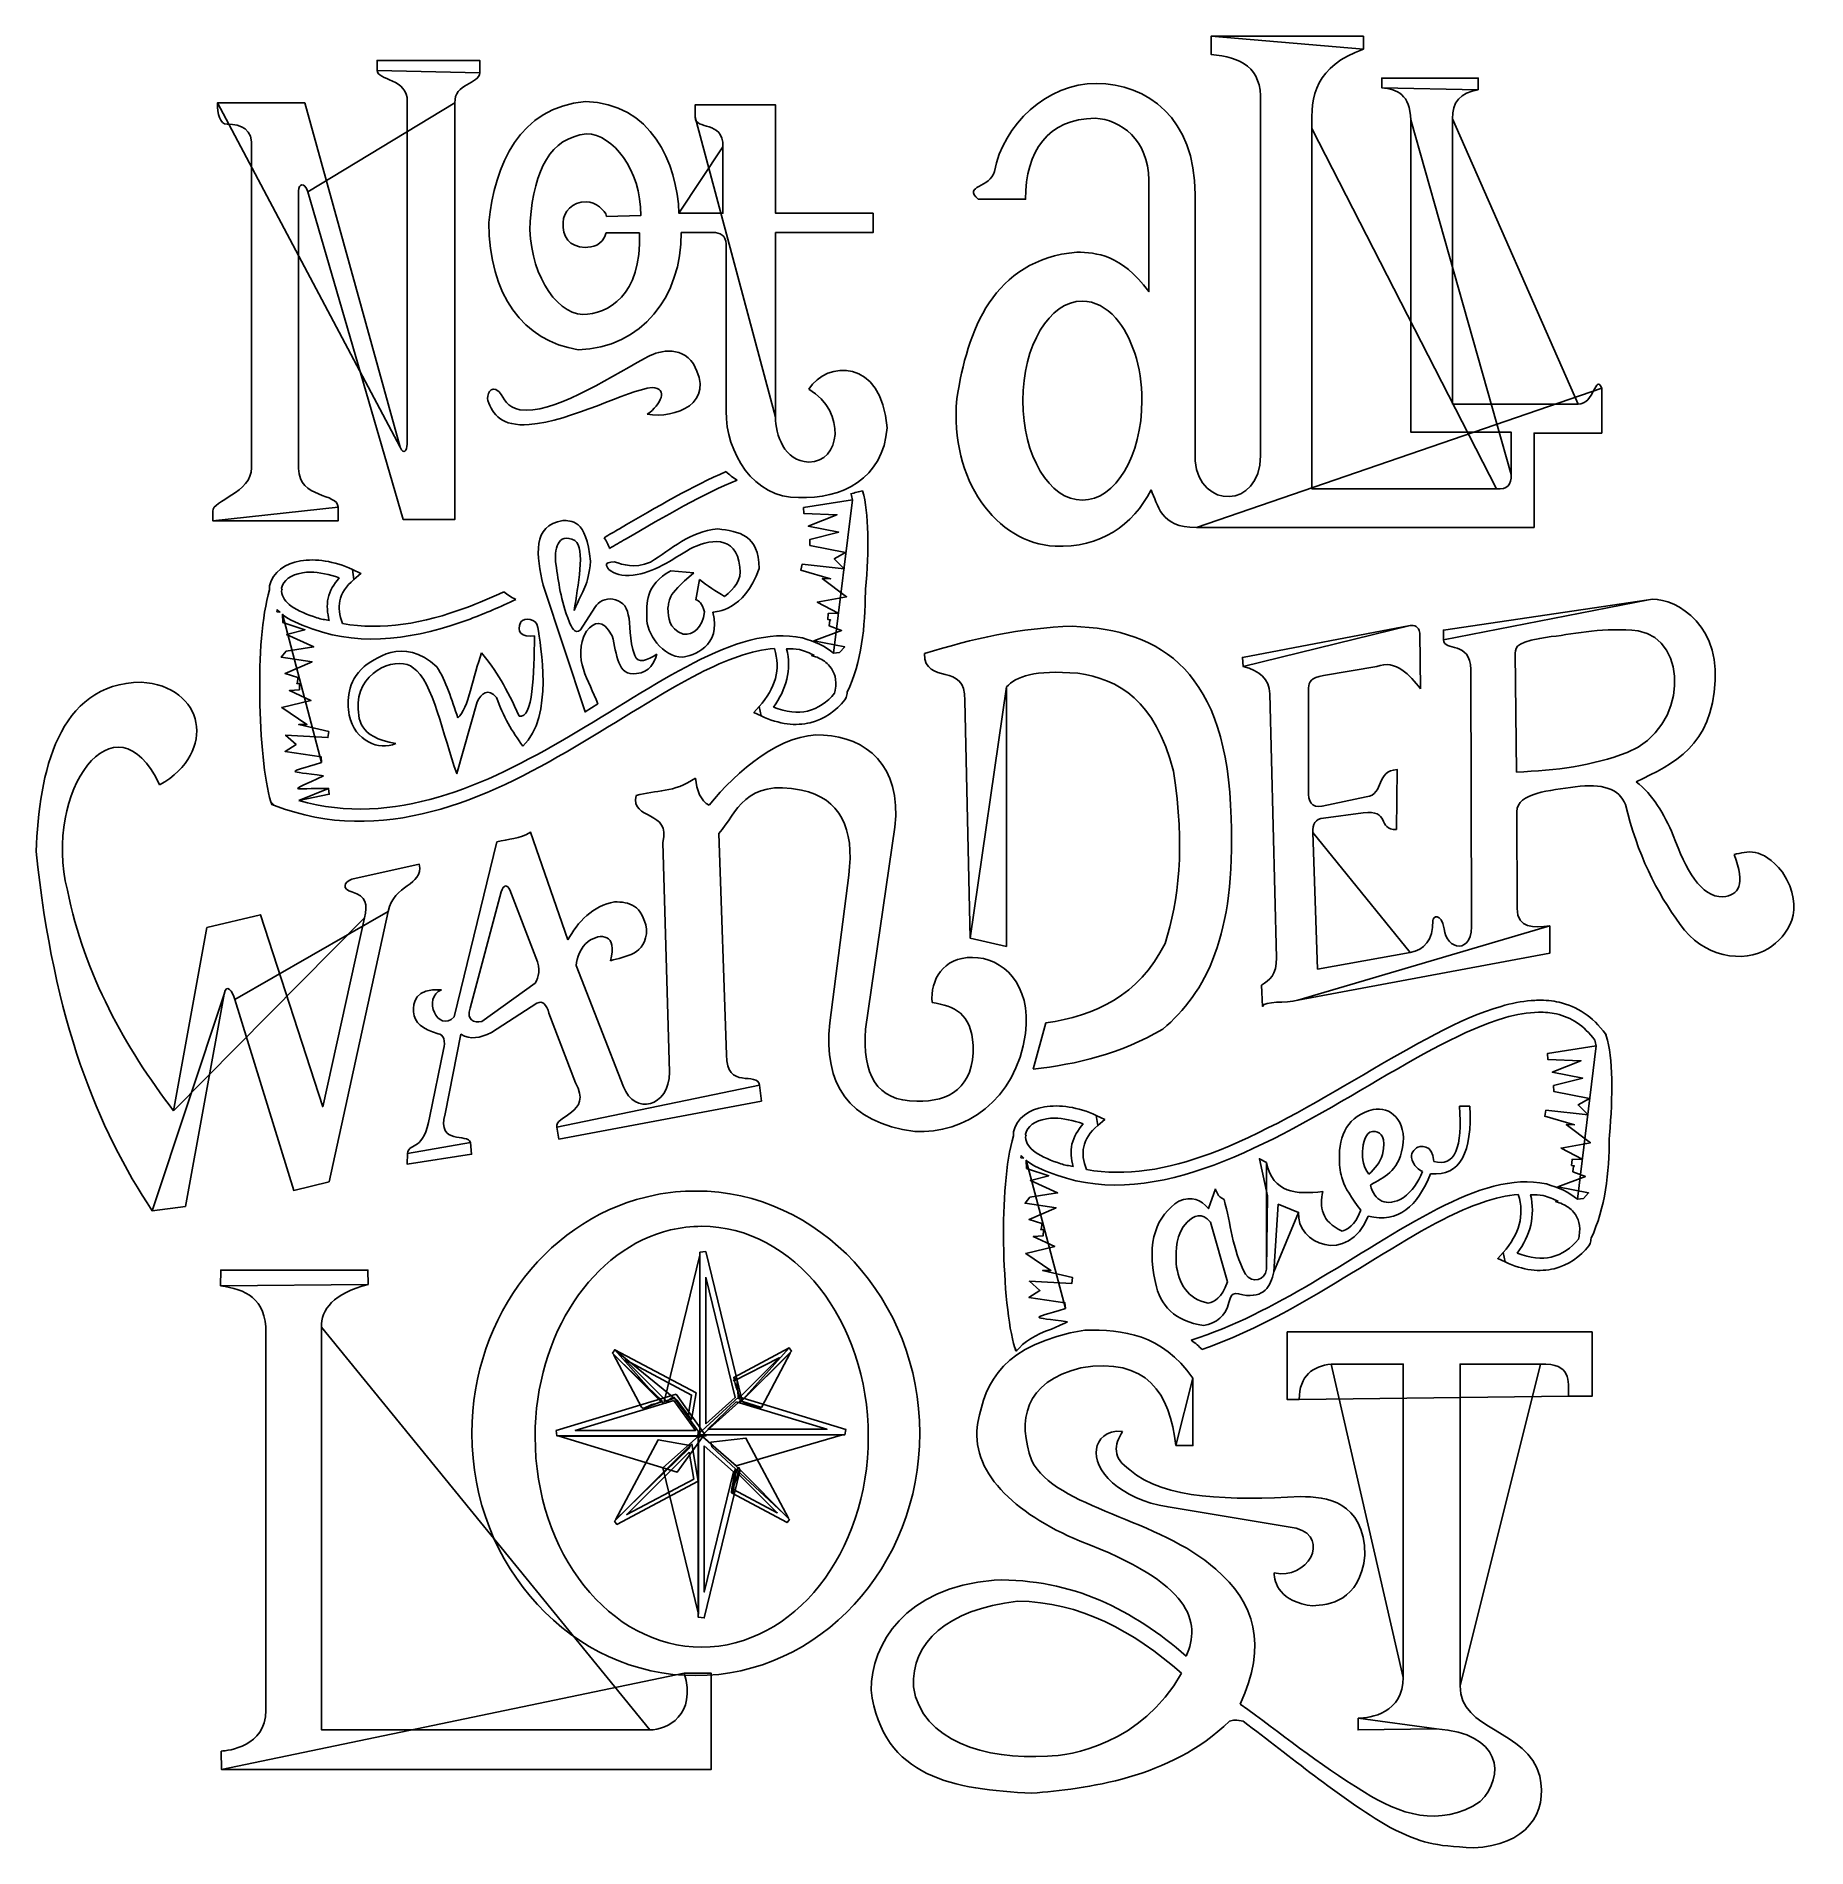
# Model space of a CAD drawing. Extents: x 0.35 to 3.63, y 0.33 to 3.68.
import ezdxf

# ---------------------------------------------------------------- set-up
doc = ezdxf.new("R2010")
doc.units = 0
doc.layers.add('Layer_1', color=7, linetype='CONTINUOUS')

msp = doc.modelspace()

# ---------------------------------------------------------------- linework, layer by layer
at = {"layer": 'Layer_1', "color": 7}
for points in [[(2.527493, 3.677111), (2.527493, 3.643387)], [(2.80922, 3.653305), (2.80922, 3.677111), (2.527493, 3.677111), (2.527493, 3.677111)], [(1.175109, 3.60943), (1.175054, 3.632218), (0.985281, 3.632218), (0.985536, 3.613583)], [(3.021525, 3.577893), (3.021525, 3.599724), (2.842966, 3.599724), (2.842966, 3.581864)], [(1.028051, 2.916694), (0.851275, 3.553651), (0.689931, 3.553651)], [(0.856886, 3.389501), (1.033663, 2.78341), (1.129066, 2.78341), (1.129066, 3.553651)], [(1.040678, 3.556457), (1.040678, 2.922306)], [(2.618747, 3.556083), (2.618747, 2.901308)], [(1.721928, 2.972743), (1.721928, 3.314013), (1.902483, 3.314013), (1.902483, 3.349727), (1.721928, 3.349727), (1.721928, 3.550124), (1.573118, 3.550124), (1.573118, 3.527306)], [(2.896525, 3.522337), (2.896525, 2.944972), (3.08205, 2.944972), (3.08205, 2.866586)], [(3.206052, 2.996556), (2.973912, 2.996556), (2.973912, 3.524334)], [(3.05527, 2.839807), (2.713994, 2.839807), (2.713994, 3.506473)], [(0.753065, 3.469472), (0.753065, 2.878813)], [(1.624705, 3.472743), (1.624705, 3.349727), (1.543356, 3.349727)], [(0.84005, 2.87741), (0.84005, 3.390904)], [(2.41241, 3.411226), (2.41241, 3.204889)], [(2.096937, 3.375527), (2.18422, 3.375527)], [(2.497718, 2.891391), (2.497718, 3.384446)], [(1.409664, 3.343904), (1.472799, 3.345307)], [(1.470694, 3.31374), (1.408963, 3.31374)], [(1.547324, 3.314013), (1.610817, 3.314013)], [(1.630658, 3.286235), (1.630658, 2.9833)], [(2.289385, 3.187094), (2.289385, 3.187094)], [(1.783436, 3.02433), (1.783436, 3.02433)], [(2.500192, 2.768387), (3.124715, 2.768387), (3.124715, 2.942975), (3.249715, 2.942975), (3.249715, 3.026308)], [(1.189891, 3.003356), (1.189891, 3.003356)], [(1.630531, 2.871686), (1.630531, 2.871686)], [(1.864016, 2.819342), (1.77389, 2.80528), (1.774541, 2.794234), (1.835609, 2.791847), (1.782549, 2.770731), (1.838929, 2.75975), (1.785283, 2.745948), (1.785565, 2.735119), (1.851429, 2.722055), (1.830509, 2.710315), (1.849042, 2.692172), (1.771004, 2.700245), (1.768899, 2.689373), (1.823695, 2.673683), (1.808439, 2.674095), (1.85336, 2.640371), (1.798977, 2.630453), (1.837866, 2.609837), (1.819333, 2.609381), (1.818529, 2.598357), (1.823738, 2.597446), (1.822088, 2.597229), (1.820895, 2.586531), (1.844029, 2.577915), (1.793095, 2.558775), (1.849844, 2.547533), (1.840209, 2.536856), (1.829272, 2.535728)], [(1.883092, 2.836424), (1.883091, 2.836421)], [(0.681512, 2.780604), (0.913006, 2.780604), (0.913006, 2.805857)], [(0.681598, 2.798842), (0.681512, 2.780604)], [(0.862276, 2.685771), (0.86228, 2.68577)], [(0.942078, 2.672167), (0.955164, 2.683386), (0.939539, 2.690678)], [(1.571008, 2.684499), (1.528217, 2.688006)], [(1.571008, 2.684499), (1.571008, 2.684499)], [(0.786501, 2.660557), (0.786328, 2.659819), (0.786283, 2.659059)], [(0.809889, 2.654977), (0.808587, 2.655411)], [(1.292364, 2.661731), (1.369745, 2.427108)], [(1.58153, 2.671872), (1.574515, 2.634692)], [(0.800626, 2.61689), (0.800626, 2.61689)], [(1.388098, 2.62056), (1.361338, 2.579305)], [(3.335969, 2.634693), (2.957162, 2.578573), (2.957162, 2.560334)], [(0.805661, 2.611617), (0.799975, 2.612614)], [(0.88231, 2.333518), (0.881464, 2.344326), (0.815014, 2.354048), (0.835326, 2.36683), (0.815904, 2.384017), (0.894246, 2.379894), (0.895808, 2.390853), (0.840318, 2.403744), (0.855552, 2.404113), (0.809003, 2.435515), (0.8628, 2.448188), (0.822892, 2.466808), (0.841381, 2.468197), (0.841641, 2.479265), (0.83652, 2.479894), (0.838039, 2.480176), (0.83869, 2.49094), (0.815144, 2.498383), (0.865057, 2.520063), (0.807809, 2.528418), (0.81688, 2.539572), (0.868074, 2.54745), (0.817835, 2.570475), (0.851646, 2.579221), (0.81063, 2.592893), (0.809957, 2.607845)], [(0.874042, 2.601287), (0.873953, 2.601309), (0.873886, 2.601331)], [(2.895431, 2.586991), (2.58537, 2.528065), (2.586773, 2.51123)], [(1.771893, 2.564005), (1.771546, 2.564116), (1.771178, 2.564182)], [(2.914371, 2.470192), (2.913669, 2.572961)], [(1.742534, 2.544167), (1.742532, 2.544169)], [(1.793443, 2.532038), (1.78869, 2.53156)], [(3.091967, 2.315997), (3.089487, 2.535739)], [(2.735489, 2.494394), (2.833699, 2.51123)], [(3.007669, 2.505618), (3.009072, 2.041228)], [(1.832049, 2.466716), (1.83216, 2.466672)], [(1.850367, 2.449467), (1.851908, 2.451333), (1.852537, 2.453677)], [(2.081696, 2.008959), (2.071875, 2.448095)], [(2.14904, 2.473349), (2.14904, 1.993526), (2.081696, 2.008959)], [(2.635877, 2.460722), (2.648504, 1.972482)], [(2.70743, 2.281139), (2.70743, 2.471946)], [(1.17034, 2.445957), (1.132642, 2.313021)], [(1.369745, 2.427108), (1.393059, 2.442485)], [(1.691751, 2.437205), (1.681921, 2.426073), (1.695376, 2.419801)], [(2.870176, 2.209587), (2.871579, 2.320423)], [(0.583038, 2.292187), (0.583039, 2.292187)], [(0.84021, 2.263097), (0.896677, 2.274859), (0.895483, 2.28584)], [(0.788735, 2.261099), (0.790297, 2.255869), (0.795397, 2.253916)], [(2.814057, 2.269915), (2.732683, 2.253079)], [(1.888084, 1.840601), (1.9428, 2.213796)], [(2.735489, 2.230632), (2.808445, 2.240453)], [(3.093252, 2.063676), (3.092841, 2.242493)], [(1.206812, 2.186713), (1.127663, 1.863048)], [(1.337941, 2.005387), (1.269117, 2.204782)], [(1.513485, 2.185736), (1.526112, 1.76063)], [(1.631337, 1.792899), (1.617307, 2.202572)], [(2.89543, 1.982302), (2.724265, 1.951437), (2.715847, 2.203975)], [(0.938197, 2.117584), (1.063197, 2.145362)], [(3.494507, 2.163288), (3.494507, 2.163288)], [(1.857218, 2.125407), (1.822143, 1.851824)], [(1.157444, 1.879489), (1.214778, 2.094221)], [(1.230651, 2.098189), (1.278971, 1.973239)], [(0.608832, 1.689013), (0.67034, 2.028298), (0.769547, 2.052108), (0.884626, 1.696949), (0.962007, 2.046156)], [(1.005657, 2.05806), (0.89653, 1.55806), (0.831054, 1.542187), (0.721927, 1.895362)], [(2.687788, 1.893914), (3.153581, 1.980899), (3.153581, 2.031407)], [(1.44053, 1.733973), (1.353544, 1.958452)], [(1.277483, 1.92562), (1.178964, 1.854312)], [(2.620445, 1.921974), (2.622198, 1.88234)], [(0.702086, 1.905282), (0.630657, 1.512425), (0.569149, 1.504489)], [(1.196495, 1.834422), (1.280589, 1.888302)], [(2.011547, 1.889705), (2.011547, 1.889705)], [(3.132616, 1.893932), (3.132614, 1.89393)], [(1.303037, 1.870063), (1.352142, 1.740988)], [(2.198144, 1.766242), (2.221995, 1.851824)], [(1.110828, 1.683466), (1.140205, 1.831064)], [(3.258289, 1.828177), (3.257746, 1.829957), (3.25664, 1.831476)], [(1.108021, 1.80272), (1.082767, 1.679257)], [(3.239626, 1.809357), (3.1495, 1.795295), (3.150151, 1.784249), (3.211219, 1.781862), (3.158159, 1.760746), (3.214539, 1.749765), (3.160893, 1.735963), (3.161175, 1.725134), (3.227039, 1.71207), (3.206119, 1.70033), (3.224652, 1.682187), (3.146614, 1.69026), (3.144509, 1.679388), (3.199305, 1.663698), (3.184048, 1.66411), (3.22897, 1.630386), (3.174587, 1.620468), (3.213476, 1.599852), (3.194943, 1.599396), (3.194139, 1.588372), (3.199348, 1.587461), (3.197698, 1.587244), (3.196505, 1.576546), (3.219638, 1.56793), (3.168705, 1.548789), (3.225454, 1.537548), (3.215819, 1.526871), (3.204881, 1.525743)], [(1.317648, 1.659104), (1.321276, 1.637167), (1.695874, 1.707317), (1.692247, 1.737005)], [(2.237884, 1.675789), (2.237887, 1.675788)], [(2.317683, 1.662181), (2.330769, 1.6734), (2.315144, 1.680692)], [(3.005658, 1.697941), (2.986809, 1.697941)], [(2.162106, 1.650571), (2.161933, 1.649833), (2.161888, 1.649073)], [(2.185497, 1.644994), (2.184195, 1.645429)], [(1.041174, 1.610566), (1.040678, 1.590868), (1.159932, 1.609107), (1.157708, 1.630619)], [(2.181269, 1.601634), (2.175583, 1.602632)], [(2.176234, 1.606907), (2.176234, 1.606907)], [(2.257917, 1.32353), (2.25707, 1.334337), (2.19062, 1.344059), (2.210933, 1.356841), (2.19151, 1.374029), (2.269852, 1.369906), (2.271414, 1.380865), (2.215924, 1.393755), (2.231158, 1.394124), (2.184609, 1.425526), (2.238407, 1.4382), (2.198498, 1.45682), (2.216987, 1.458209), (2.217247, 1.469276), (2.212126, 1.469905), (2.213645, 1.470187), (2.214296, 1.480951), (2.19075, 1.488395), (2.240663, 1.510074), (2.183415, 1.51843), (2.192486, 1.529584), (2.24368, 1.537462), (2.193441, 1.560487), (2.227252, 1.569232), (2.186236, 1.582904), (2.185564, 1.597857)], [(2.24965, 1.591304), (2.249561, 1.591326), (2.249494, 1.591349)], [(2.629666, 1.593775), (2.616769, 1.600719), (2.63165, 1.532267), (2.629836, 1.396354)], [(2.53542, 1.545163), (2.522523, 1.508457)], [(2.53542, 1.545163), (2.53542, 1.545163)], [(2.818967, 1.571928), (2.818967, 1.571928)], [(3.147503, 1.554019), (3.147156, 1.554131), (3.146787, 1.554197)], [(1.574519, 1.541), (1.574519, 1.541)], [(2.643555, 1.391394), (2.651491, 1.516394), (2.68919, 1.501513)], [(3.118143, 1.534185), (3.118139, 1.534186)], [(3.169051, 1.522055), (3.164298, 1.521577)], [(1.585479, 1.475723), (1.585479, 1.475723)], [(2.526444, 1.48354), (2.558011, 1.372703)], [(2.526444, 1.48354), (2.526444, 1.48354)], [(3.207658, 1.456733), (3.207769, 1.456689)], [(3.225976, 1.439484), (3.227517, 1.44135), (3.228146, 1.443694)], [(1.582232, 1.096856), (1.582232, 1.42235), (1.516291, 1.151573), (1.535415, 1.157633), (1.582232, 1.092647), (1.582232, 1.096856)], [(1.593031, 1.429065), (1.582072, 1.427741), (1.582072, 1.102263), (1.582072, 1.08564), (1.659762, 1.155041), (1.593031, 1.429065), (1.593031, 1.429065)], [(3.06736, 1.427222), (3.05753, 1.41609), (3.070985, 1.409818)], [(0.968455, 1.36801), (0.968225, 1.394759), (0.696134, 1.394759), (0.695639, 1.3657)], [(1.593183, 1.381517), (1.647393, 1.158904), (1.593183, 1.110466), (1.593183, 1.381517), (1.593183, 1.381517)], [(0.779468, 1.278398), (0.779468, 0.579885)], [(1.489785, 0.544172), (0.882642, 0.544172), (0.882642, 1.289141)], [(3.188198, 1.161235), (3.231848, 1.161235), (3.231848, 1.280282), (2.668356, 1.280282), (2.668356, 1.155282), (2.690182, 1.155282)], [(1.42478, 1.247229), (1.42044, 1.241348), (1.508087, 1.1537)], [(1.540809, 1.152897), (1.566649, 1.118437), (1.575019, 1.167541), (1.42478, 1.247229)], [(1.747197, 1.250614), (1.644757, 1.196294)], [(1.657202, 1.150419), (1.751538, 1.244755), (1.747197, 1.250614)], [(1.659249, 1.151989), (1.749522, 1.242262), (1.69574, 1.140844)], [(2.16434, 1.251113), (2.165903, 1.245883), (2.167682, 1.245209)], [(1.512178, 1.151942), (1.510832, 1.15399), (1.422454, 1.238861), (1.474248, 1.141192), (1.477029, 1.138674)], [(1.443074, 1.229151), (1.566859, 1.163526), (1.560229, 1.124597), (1.534545, 1.159077), (1.520146, 1.15208), (1.443074, 1.229151)], [(1.644449, 1.189318), (1.728968, 1.232602)], [(1.728968, 1.232602), (1.653397, 1.15703)], [(2.749705, 1.220759), (2.882642, 1.220759), (2.882642, 0.641394)], [(2.987801, 0.625521), (2.987801, 1.220759), (3.13661, 1.220759)], [(2.462007, 1.069965), (2.493753, 1.069965), (2.493753, 1.194965)], [(1.537996, 1.165045), (1.316316, 1.097728), (1.31777, 1.08794), (1.580118, 1.08794), (1.593248, 1.08794), (1.537996, 1.165045), (1.537996, 1.165045)], [(1.534046, 1.153392), (1.573782, 1.097945), (1.351451, 1.097945), (1.534046, 1.153392), (1.534046, 1.153392)], [(1.512178, 1.151942), (1.512178, 1.151942)], [(1.654078, 1.160374), (1.577688, 1.090284), (1.590665, 1.090284), (1.850344, 1.090284), (1.851798, 1.100028), (1.654078, 1.160374)], [(1.64893, 1.150847), (1.817119, 1.100245), (1.596937, 1.100245), (1.64893, 1.150847)], [(1.659249, 1.151989), (1.659249, 1.151989)], [(1.584471, 1.087509), (1.322114, 1.087509), (1.540368, 1.021222), (1.587863, 1.087509), (1.584471, 1.087509)], [(1.567054, 1.073053), (1.560262, 1.066261), (1.424237, 0.930236), (1.428578, 0.924355), (1.578816, 1.004043), (1.567054, 1.073053), (1.567054, 1.073053)], [(1.562279, 1.065239), (1.426256, 0.932724), (1.504682, 1.080612), (1.564038, 1.070505), (1.562279, 1.065239)], [(1.579244, 1.083537), (1.579244, 0.758043), (1.513303, 1.02882), (1.579244, 1.087746), (1.579244, 1.083537)], [(1.579098, 1.094755), (1.579098, 1.078131), (1.579098, 0.752654), (1.590036, 0.75133), (1.656768, 1.025354), (1.579098, 1.094755), (1.579098, 1.094755)], [(1.586355, 1.089834), (1.846027, 1.089834), (1.648947, 1.03265), (1.582997, 1.089834), (1.586355, 1.089834)], [(1.604086, 1.067939), (1.745721, 0.936125), (1.667295, 1.084013), (1.602327, 1.076713), (1.604086, 1.067939)], [(1.562193, 1.057754), (1.570657, 1.008058), (1.44685, 0.942411), (1.562193, 1.057754), (1.562193, 1.057754)], [(1.59021, 1.069907), (1.644398, 1.021491), (1.59021, 0.798965), (1.59021, 1.069907), (1.59021, 1.069907)], [(1.640328, 0.982432), (1.7434, 0.927762), (1.74774, 0.933622), (1.655192, 1.02617)], [(1.648581, 1.022364), (1.72517, 0.945775), (1.644196, 0.988723)], [(1.648581, 1.022364), (1.648581, 1.022364)], [(1.640328, 0.982432), (1.640328, 0.982432)], [(2.684982, 0.917433), (2.447876, 0.956717)], [(2.644295, 0.834657), (2.644295, 0.834657)], [(0.697622, 0.470758), (1.60288, 0.470758), (1.60288, 0.64933), (1.553277, 0.64933)], [(2.47292, 0.64933), (2.47292, 0.64933)], [(2.799309, 0.565996), (2.799309, 0.544172), (2.94415, 0.546155)], [(0.697127, 0.504985), (0.697622, 0.470758)]]:
    msp.add_lwpolyline(points, close=True, dxfattribs=at)
for points in [[(2.713994, 3.506473), (2.711013, 3.566329), (2.720759, 3.622188), (2.80922, 3.653305)], [(2.527493, 3.643387), (2.582212, 3.638583), (2.62191, 3.61877), (2.618747, 3.556083)], [(0.985536, 3.613583), (0.984398, 3.596297), (1.043353, 3.597777), (1.040678, 3.556457)], [(1.129066, 3.553651), (1.127135, 3.590603), (1.174129, 3.587972), (1.175109, 3.60943)], [(2.315188, 3.589807), (2.22443, 3.590505), (2.142409, 3.51254), (2.12669, 3.427111)], [(2.497718, 3.384446), (2.498196, 3.52587), (2.409119, 3.58942), (2.315188, 3.589807)], [(0.689931, 3.553651), (0.689931, 3.533451), (0.693544, 3.514756), (0.70817, 3.514367)], [(1.370737, 3.556076), (1.247954, 3.545791), (1.202641, 3.439311), (1.19167, 3.332366)], [(1.543356, 3.349727), (1.540244, 3.441948), (1.491438, 3.554073), (1.370737, 3.556076)], [(2.842966, 3.581864), (2.871507, 3.579322), (2.895466, 3.569375), (2.896525, 3.522337)], [(2.973912, 3.524334), (2.972589, 3.554757), (2.988456, 3.572602), (3.021525, 3.577893)], [(1.573118, 3.527306), (1.573589, 3.502367), (1.625267, 3.52254), (1.624705, 3.472743)], [(2.18422, 3.375527), (2.184683, 3.464405), (2.225513, 3.525121), (2.313191, 3.525332)], [(2.313191, 3.525332), (2.36044, 3.523351), (2.411311, 3.484802), (2.41241, 3.411226)], [(0.70817, 3.514367), (0.734499, 3.513865), (0.755558, 3.506656), (0.753065, 3.469472)], [(1.372279, 3.496745), (1.305288, 3.487974), (1.276474, 3.432463), (1.267997, 3.335245)], [(1.472799, 3.345307), (1.472584, 3.4314), (1.421903, 3.49496), (1.372279, 3.496745)], [(2.12669, 3.427111), (2.119892, 3.396279), (2.067116, 3.401239), (2.096937, 3.375527)], [(0.84005, 3.390904), (0.838856, 3.404193), (0.851403, 3.40821), (0.856886, 3.389501)], [(1.328992, 3.33268), (1.33044, 3.351662), (1.345487, 3.371495), (1.371628, 3.370696)], [(1.371628, 3.370696), (1.389852, 3.37038), (1.406463, 3.355727), (1.409664, 3.343904)], [(1.19167, 3.332366), (1.191865, 3.199219), (1.255696, 3.113082), (1.356848, 3.097247)], [(1.267997, 3.335245), (1.26441, 3.246362), (1.312366, 3.164973), (1.36547, 3.162217)], [(1.369679, 3.286381), (1.340846, 3.287222), (1.327402, 3.306706), (1.328992, 3.33268)], [(1.356848, 3.097247), (1.475431, 3.100203), (1.548645, 3.196842), (1.547324, 3.314013)], [(1.36547, 3.162217), (1.412021, 3.163046), (1.474177, 3.196192), (1.470694, 3.31374)], [(1.408963, 3.31374), (1.40127, 3.288572), (1.383188, 3.286961), (1.369679, 3.286381)], [(1.610817, 3.314013), (1.623722, 3.312189), (1.632249, 3.305191), (1.630658, 3.286235)], [(2.278968, 3.277806), (2.123512, 3.26344), (2.076961, 3.13249), (2.057245, 3.006473)], [(2.41241, 3.204889), (2.359257, 3.274502), (2.316396, 3.276335), (2.278968, 3.277806)], [(2.179207, 3.003001), (2.179207, 3.104673), (2.228532, 3.187094), (2.289385, 3.187094)], [(2.289385, 3.187094), (2.312217, 3.187094), (2.333426, 3.175496), (2.351017, 3.155627)], [(2.351017, 3.155627), (2.38031, 3.12254), (2.399563, 3.066525), (2.399563, 3.003001)], [(1.480856, 3.08187), (1.502351, 3.094681), (1.545589, 3.106598), (1.570142, 3.070957)], [(1.249209, 2.985888), (1.30973, 2.977755), (1.403189, 3.039067), (1.480856, 3.08187)], [(1.570142, 3.070957), (1.612342, 2.997698), (1.536241, 2.969306), (1.484824, 2.977703)], [(1.928277, 2.952902), (1.918224, 3.082698), (1.816459, 3.076807), (1.783436, 3.02433)], [(3.249715, 3.026308), (3.238081, 3.053864), (3.236107, 2.99578), (3.206052, 2.996556)], [(1.189891, 3.003356), (1.18772, 3.01163), (1.193612, 3.03449), (1.211015, 3.01937)], [(1.211015, 3.01937), (1.220264, 3.006548), (1.224652, 2.991206), (1.249209, 2.985888)], [(1.493724, 3.027256), (1.44817, 3.022928), (1.345273, 2.964974), (1.266571, 2.958854)], [(1.484824, 2.977703), (1.509922, 2.995631), (1.524709, 3.026314), (1.493724, 3.027256)], [(1.783436, 3.02433), (1.854431, 2.98153), (1.841811, 2.889047), (1.783436, 2.889409)], [(1.266571, 2.958854), (1.215105, 2.954828), (1.198921, 2.977678), (1.189891, 3.003356)], [(1.630658, 2.9833), (1.629952, 2.90808), (1.681256, 2.821537), (1.764586, 2.823933)], [(2.057245, 3.006473), (2.043565, 2.855512), (2.130797, 2.739629), (2.238799, 2.733665)], [(2.289385, 2.818908), (2.228532, 2.818908), (2.179207, 2.90133), (2.179207, 3.003001)], [(2.399563, 3.003001), (2.399563, 2.90133), (2.350238, 2.818908), (2.289385, 2.818908)], [(1.783436, 2.889409), (1.737607, 2.891017), (1.72191, 2.940361), (1.721928, 2.972743)], [(1.764586, 2.823933), (1.843734, 2.819938), (1.921613, 2.858458), (1.928277, 2.952902)], [(1.040678, 2.922306), (1.040734, 2.910161), (1.033944, 2.902315), (1.028051, 2.916694)], [(2.618747, 2.901308), (2.617722, 2.800797), (2.505686, 2.80272), (2.497718, 2.891391)], [(0.753065, 2.878813), (0.753828, 2.833206), (0.679471, 2.8173), (0.681598, 2.798842)], [(0.913006, 2.805857), (0.913224, 2.832778), (0.840351, 2.820774), (0.84005, 2.87741)], [(1.630531, 2.871686), (1.569252, 2.845634), (1.50296, 2.806852), (1.433547, 2.766174)], [(1.444789, 2.74699), (1.518888, 2.790414), (1.588973, 2.830892), (1.651169, 2.855909)], [(1.651169, 2.855909), (1.643087, 2.860791), (1.636166, 2.866082), (1.630531, 2.871686)], [(3.08205, 2.866586), (3.083919, 2.84686), (3.07462, 2.838314), (3.05527, 2.839807)], [(1.883091, 2.836421), (1.875916, 2.834342), (1.86844, 2.832507), (1.860717, 2.830931)], [(1.860717, 2.830931), (1.861016, 2.830536), (1.861332, 2.830202), (1.861628, 2.829802)], [(1.861628, 2.829802), (1.862522, 2.82669), (1.863265, 2.822991), (1.864016, 2.819342)], [(1.888496, 2.654111), (1.894808, 2.725984), (1.895052, 2.795048), (1.883092, 2.836424)], [(2.238799, 2.733665), (2.321948, 2.730581), (2.383324, 2.771979), (2.416381, 2.837832)], [(2.416381, 2.837832), (2.429411, 2.811093), (2.432781, 2.767396), (2.500192, 2.768387)], [(1.379666, 2.705878), (1.372463, 2.785649), (1.342966, 2.780451), (1.328574, 2.781275)], [(1.328574, 2.781275), (1.271546, 2.772683), (1.279772, 2.715802), (1.292364, 2.661731)], [(1.315678, 2.700917), (1.312235, 2.725865), (1.318265, 2.760745), (1.350896, 2.744072)], [(1.433547, 2.766174), (1.424147, 2.760665), (1.414491, 2.755102), (1.404988, 2.749551)], [(1.404988, 2.749551), (1.409363, 2.743236), (1.412701, 2.736538), (1.414927, 2.729607)], [(1.615202, 2.765872), (1.562972, 2.760203), (1.529213, 2.729135), (1.491037, 2.704141)], [(1.563993, 2.728693), (1.597045, 2.745906), (1.649778, 2.757264), (1.655889, 2.695021)], [(1.691665, 2.692215), (1.691654, 2.755581), (1.653594, 2.760984), (1.615202, 2.765872)], [(1.350896, 2.744072), (1.371542, 2.73075), (1.355736, 2.658705), (1.349904, 2.615104)], [(1.414927, 2.729607), (1.424863, 2.735412), (1.434986, 2.741245), (1.444789, 2.74699)], [(1.458769, 2.680289), (1.496507, 2.684436), (1.529796, 2.708606), (1.563993, 2.728693)], [(0.843489, 2.706542), (0.815435, 2.701712), (0.792062, 2.685893), (0.786501, 2.660557)], [(0.808587, 2.656366), (0.812065, 2.670637), (0.825129, 2.680833), (0.847259, 2.684643)], [(0.939539, 2.690678), (0.905685, 2.706475), (0.871543, 2.711372), (0.843489, 2.706542)], [(0.847259, 2.684643), (0.851937, 2.685448), (0.856974, 2.685812), (0.862276, 2.685771)], [(0.86228, 2.68577), (0.878186, 2.685649), (0.896542, 2.681854), (0.915253, 2.675158)], [(1.341025, 2.592683), (1.323361, 2.637929), (1.321665, 2.664753), (1.315678, 2.700917)], [(1.349904, 2.615104), (1.366053, 2.655296), (1.376054, 2.659288), (1.379666, 2.705878)], [(1.423694, 2.704842), (1.403053, 2.703886), (1.409078, 2.697218), (1.413873, 2.690812)], [(1.413873, 2.690812), (1.423817, 2.682283), (1.437626, 2.677619), (1.458769, 2.680289)], [(1.491037, 2.704141), (1.45817, 2.69135), (1.442258, 2.699754), (1.423694, 2.704842)], [(1.528217, 2.688006), (1.480871, 2.662739), (1.483286, 2.626905), (1.484023, 2.601722)], [(1.522605, 2.619259), (1.527705, 2.634307), (1.516798, 2.639635), (1.571008, 2.684499)], [(1.606083, 2.611543), (1.611152, 2.613741), (1.663956, 2.612244), (1.691665, 2.692215)], [(1.655889, 2.695021), (1.660384, 2.671246), (1.645478, 2.655554), (1.627829, 2.641006)], [(0.786261, 2.653156), (0.77192, 2.604097), (0.767162, 2.52919), (0.76814, 2.455261)], [(0.786283, 2.659059), (0.786121, 2.657035), (0.786217, 2.655102), (0.786261, 2.653156)], [(0.808587, 2.655411), (0.808598, 2.655739), (0.808565, 2.656034), (0.808587, 2.656366)], [(0.808652, 2.650658), (0.80908, 2.652032), (0.809446, 2.653671), (0.809889, 2.654977)], [(0.826425, 2.623098), (0.815836, 2.630815), (0.809584, 2.638921), (0.808652, 2.650658)], [(0.915253, 2.675158), (0.905446, 2.663634), (0.897622, 2.651303), (0.89455, 2.63742)], [(0.916232, 2.632605), (0.919368, 2.646777), (0.927659, 2.659823), (0.942078, 2.672167)], [(1.219248, 2.649294), (1.195902, 2.638448), (1.172534, 2.628489), (1.149261, 2.619845)], [(1.241514, 2.635296), (1.233346, 2.639233), (1.225865, 2.643936), (1.219248, 2.649294)], [(1.627829, 2.641006), (1.611956, 2.650854), (1.595632, 2.660252), (1.58153, 2.671872)], [(1.854707, 2.46392), (1.880544, 2.519276), (1.888137, 2.584963), (1.88804, 2.649445)], [(1.88804, 2.649445), (1.888182, 2.651), (1.888359, 2.652557), (1.888496, 2.654111)], [(0.799975, 2.612614), (0.800207, 2.614002), (0.800386, 2.615531), (0.800626, 2.61689)], [(0.800626, 2.61689), (0.802219, 2.615041), (0.803896, 2.613287), (0.805661, 2.611617)], [(0.873886, 2.601331), (0.857077, 2.607052), (0.838944, 2.613974), (0.826425, 2.623098)], [(0.89455, 2.63742), (0.891648, 2.624308), (0.893201, 2.610335), (0.89672, 2.5961)], [(0.921332, 2.590483), (0.915453, 2.606113), (0.913481, 2.620176), (0.916232, 2.632605)], [(1.149261, 2.619845), (1.070852, 2.590721), (0.994086, 2.577765), (0.921332, 2.590483)], [(1.156987, 2.599011), (1.185245, 2.609507), (1.213453, 2.621881), (1.241514, 2.635296)], [(1.449606, 2.606671), (1.444532, 2.642772), (1.399811, 2.643537), (1.388098, 2.62056)], [(1.551366, 2.570856), (1.523483, 2.582678), (1.524327, 2.599963), (1.522605, 2.619259)], [(1.574515, 2.634692), (1.580576, 2.632668), (1.586433, 2.629017), (1.59065, 2.612244)], [(3.459417, 2.485224), (3.466836, 2.59811), (3.373846, 2.642916), (3.335969, 2.634693)], [(0.809957, 2.607845), (0.811079, 2.606932), (0.81218, 2.605979), (0.813342, 2.605132)], [(0.813342, 2.605132), (0.829539, 2.593328), (0.849396, 2.586198), (0.866576, 2.580349)], [(0.866576, 2.580349), (0.866609, 2.580339), (0.866631, 2.580339), (0.866664, 2.580327)], [(0.866664, 2.580327), (0.866687, 2.58032), (0.866709, 2.580317), (0.866731, 2.580305)], [(0.866731, 2.580305), (0.959665, 2.547235), (1.058825, 2.562551), (1.156987, 2.599011)], [(0.89672, 2.5961), (0.889201, 2.598099), (0.881457, 2.598644), (0.874042, 2.601287)], [(1.276491, 2.567733), (1.252026, 2.565607), (1.242137, 2.574764), (1.250698, 2.593774)], [(1.250698, 2.593774), (1.257444, 2.601489), (1.280227, 2.601218), (1.282196, 2.583606)], [(1.282196, 2.583606), (1.287365, 2.551227), (1.312398, 2.419141), (1.254666, 2.363616)], [(1.361338, 2.579305), (1.350092, 2.569489), (1.344575, 2.585825), (1.341025, 2.592683)], [(1.372225, 2.576909), (1.387095, 2.592999), (1.40236, 2.601572), (1.419844, 2.567981)], [(1.461511, 2.531771), (1.450979, 2.560657), (1.454224, 2.590318), (1.449606, 2.606671)], [(1.484023, 2.601722), (1.482297, 2.574606), (1.513628, 2.527451), (1.549963, 2.528767)], [(1.549963, 2.528767), (1.568081, 2.530388), (1.623156, 2.547989), (1.606083, 2.611543)], [(1.59065, 2.612244), (1.587651, 2.582578), (1.569287, 2.568814), (1.551366, 2.570856)], [(1.997517, 2.53508), (2.085393, 2.562424), (2.17533, 2.583241), (2.2711, 2.585588)], [(2.2711, 2.585588), (2.437659, 2.580086), (2.558437, 2.499531), (2.564325, 2.230632)], [(2.913669, 2.572961), (2.910808, 2.586914), (2.903214, 2.587224), (2.895431, 2.586991)], [(3.156452, 2.566493), (3.204135, 2.572132), (3.254256, 2.584093), (3.317166, 2.577406)], [(0.961015, 2.511433), (0.9761, 2.520977), (1.032917, 2.570611), (1.095936, 2.510441)], [(1.247721, 2.419171), (1.274966, 2.413494), (1.274404, 2.497935), (1.276491, 2.567733)], [(1.393059, 2.442485), (1.377914, 2.485416), (1.344754, 2.524224), (1.372225, 2.576909)], [(1.419844, 2.567981), (1.429226, 2.533916), (1.428486, 2.493242), (1.464983, 2.49804)], [(1.771178, 2.564182), (1.709734, 2.577456), (1.642673, 2.554833), (1.570678, 2.51798)], [(1.829272, 2.535728), (1.814292, 2.548599), (1.794491, 2.557527), (1.771893, 2.564005)], [(2.957162, 2.560334), (2.958182, 2.538727), (3.006608, 2.559326), (3.007669, 2.505618)], [(3.089487, 2.535739), (3.090562, 2.547895), (3.092217, 2.558193), (3.156452, 2.566493)], [(3.317166, 2.577406), (3.410979, 2.560348), (3.409913, 2.398424), (3.297013, 2.352342)], [(1.052285, 2.508457), (1.02733, 2.531527), (0.954441, 2.507077), (0.950102, 2.443973)], [(1.134626, 2.416195), (1.153665, 2.431831), (1.163754, 2.496138), (1.178277, 2.536235)], [(1.178277, 2.536235), (1.204665, 2.505456), (1.225381, 2.470139), (1.247721, 2.419171)], [(1.570678, 2.51798), (1.498684, 2.481127), (1.4212, 2.42944), (1.339059, 2.381131)], [(1.502682, 2.533755), (1.484532, 2.522766), (1.467912, 2.515345), (1.461511, 2.531771)], [(1.464983, 2.49804), (1.488648, 2.500185), (1.498632, 2.519285), (1.502682, 2.533755)], [(1.580792, 2.498208), (1.631473, 2.524151), (1.677978, 2.541166), (1.71992, 2.544606)], [(1.71992, 2.544606), (1.731767, 2.505644), (1.722005, 2.471476), (1.691751, 2.437205)], [(1.717903, 2.435877), (1.742278, 2.4689), (1.751758, 2.505633), (1.742534, 2.544167)], [(1.742532, 2.544169), (1.750454, 2.543779), (1.758603, 2.54408), (1.766143, 2.542476)], [(1.766143, 2.542476), (1.776331, 2.539534), (1.785293, 2.535951), (1.793443, 2.532038)], [(1.78869, 2.53156), (1.798381, 2.528978), (1.806015, 2.525271), (1.812258, 2.52097)], [(1.812258, 2.52097), (1.816022, 2.518059), (1.819317, 2.514992), (1.822067, 2.511747)], [(2.071875, 2.448095), (2.075193, 2.521542), (1.997335, 2.474779), (1.997517, 2.53508)], [(2.833699, 2.51123), (2.869707, 2.524967), (2.89527, 2.494745), (2.914371, 2.470192)], [(0.354864, 2.169171), (0.360371, 2.315521), (0.393757, 2.479175), (0.548607, 2.482302)], [(0.548607, 2.482302), (0.665844, 2.475322), (0.690935, 2.35294), (0.583038, 2.292187)], [(0.933237, 2.421156), (0.930091, 2.447877), (0.929271, 2.482344), (0.961015, 2.511433)], [(1.132642, 2.313021), (1.107489, 2.381871), (1.08808, 2.484958), (1.052285, 2.508457)], [(1.095936, 2.510441), (1.112601, 2.484678), (1.12297, 2.449471), (1.134626, 2.416195)], [(1.350323, 2.361967), (1.433162, 2.410687), (1.510558, 2.462256), (1.580792, 2.498208)], [(1.822067, 2.511747), (1.831748, 2.500321), (1.835611, 2.486673), (1.832354, 2.467693)], [(2.280921, 2.498603), (2.199501, 2.505793), (2.167452, 2.492412), (2.14904, 2.473349)], [(2.457697, 2.317617), (2.423578, 2.449264), (2.357074, 2.487804), (2.280921, 2.498603)], [(2.586773, 2.51123), (2.617725, 2.503965), (2.634852, 2.487626), (2.635877, 2.460722)], [(2.70743, 2.471946), (2.708144, 2.482193), (2.711708, 2.491528), (2.735489, 2.494394)], [(3.313521, 2.297975), (3.383401, 2.331495), (3.454018, 2.364011), (3.459417, 2.485224)], [(0.583039, 2.292187), (0.501103, 2.467585), (0.366353, 2.278778), (0.412404, 2.097743)], [(0.76814, 2.455261), (0.769178, 2.376856), (0.776587, 2.301294), (0.788735, 2.261099)], [(1.206055, 2.453894), (1.190753, 2.472583), (1.177726, 2.461573), (1.17034, 2.445957)], [(1.254666, 2.363616), (1.235603, 2.390751), (1.217808, 2.419197), (1.206055, 2.453894)], [(1.831206, 2.461724), (1.817455, 2.445681), (1.800897, 2.433704), (1.78088, 2.428824)], [(1.786131, 2.407258), (1.812441, 2.413671), (1.833927, 2.429446), (1.850367, 2.449467)], [(1.83216, 2.466672), (1.831861, 2.465038), (1.83161, 2.463438), (1.831206, 2.461724)], [(1.832354, 2.467693), (1.832254, 2.467388), (1.832153, 2.467017), (1.832049, 2.466716)], [(1.852537, 2.453677), (1.853453, 2.457149), (1.854167, 2.460561), (1.854707, 2.46392)], [(1.019547, 2.368576), (0.988001, 2.355094), (0.945306, 2.372896), (0.933237, 2.421156)], [(0.950102, 2.443973), (0.949973, 2.412806), (0.949948, 2.381666), (1.019547, 2.368576)], [(1.695376, 2.419801), (1.729179, 2.404028), (1.75982, 2.400844), (1.786131, 2.407258)], [(1.78088, 2.428824), (1.763284, 2.424535), (1.741986, 2.427096), (1.717903, 2.435877)], [(1.339059, 2.381131), (1.185433, 2.290778), (1.017081, 2.213431), (0.84021, 2.263097)], [(1.810919, 2.384259), (1.735216, 2.390836), (1.649558, 2.317708), (1.599068, 2.254482)], [(1.9428, 2.213796), (1.955537, 2.330241), (1.887905, 2.380185), (1.810919, 2.384259)], [(0.795397, 2.253916), (0.995377, 2.177691), (1.184646, 2.264526), (1.350323, 2.361967)], [(3.297013, 2.352342), (3.231669, 2.327106), (3.166091, 2.31917), (3.091967, 2.315997)], [(0.886282, 2.308909), (0.818127, 2.319037), (0.815303, 2.312621), (0.88231, 2.333518)], [(2.442264, 1.999138), (2.467718, 2.078219), (2.479656, 2.17532), (2.457697, 2.317617)], [(2.871579, 2.320423), (2.831045, 2.318667), (2.849603, 2.275198), (2.814057, 2.269915)], [(0.895483, 2.28584), (0.826644, 2.286424), (0.81631, 2.276891), (0.886282, 2.308909)], [(1.573814, 2.30499), (1.533862, 2.276863), (1.500831, 2.28334), (1.464381, 2.272721)], [(1.599068, 2.254482), (1.583194, 2.262798), (1.57665, 2.281775), (1.573814, 2.30499)], [(1.617307, 2.202572), (1.650457, 2.240509), (1.665068, 2.304325), (1.770233, 2.282542)], [(1.770233, 2.282542), (1.840982, 2.267351), (1.868771, 2.211678), (1.857218, 2.125407)], [(2.732683, 2.253079), (2.712636, 2.249218), (2.706978, 2.261708), (2.70743, 2.281139)], [(3.092841, 2.242493), (3.093675, 2.278697), (3.154571, 2.281241), (3.200616, 2.28882)], [(3.200616, 2.28882), (3.250906, 2.295481), (3.281602, 2.285251), (3.293879, 2.255885)], [(3.382182, 2.198859), (3.364704, 2.239092), (3.344446, 2.273749), (3.313521, 2.297975)], [(1.464381, 2.272721), (1.45311, 2.225958), (1.530087, 2.245597), (1.513485, 2.185736)], [(2.808445, 2.240453), (2.859037, 2.247562), (2.834148, 2.209207), (2.870176, 2.209587)], [(3.293879, 2.255885), (3.315382, 2.164755), (3.350979, 2.093592), (3.394895, 2.034213)], [(2.564325, 2.230632), (2.573414, 2.01422), (2.517691, 1.907225), (2.438056, 1.840601)], [(2.715847, 2.203975), (2.714917, 2.219092), (2.719626, 2.229509), (2.735489, 2.230632)], [(1.269117, 2.204782), (1.248894, 2.19221), (1.227621, 2.19225), (1.206812, 2.186713)], [(3.473958, 2.085372), (3.433244, 2.083639), (3.404495, 2.136187), (3.382182, 2.198859)], [(3.584298, 2.131019), (3.543697, 2.178491), (3.519563, 2.169303), (3.494507, 2.163288)], [(0.569149, 1.504489), (0.468649, 1.656726), (0.386912, 1.853704), (0.354864, 2.169171)], [(1.063197, 2.145362), (1.070858, 2.104357), (1.015615, 2.109482), (1.005657, 2.05806)], [(3.494507, 2.163288), (3.51656, 2.107774), (3.502604, 2.087711), (3.473958, 2.085372)], [(0.938694, 2.094271), (0.919721, 2.09939), (0.923514, 2.112596), (0.938197, 2.117584)], [(3.557967, 1.989658), (3.593166, 2.011702), (3.628924, 2.060715), (3.584298, 2.131019)], [(0.412404, 2.097743), (0.444854, 1.938982), (0.518421, 1.808255), (0.608832, 1.689013)], [(0.962007, 2.046156), (0.967545, 2.071043), (0.965872, 2.086404), (0.938694, 2.094271)], [(1.214778, 2.094221), (1.219169, 2.109038), (1.225977, 2.107952), (1.230651, 2.098189)], [(1.42436, 2.075792), (1.384568, 2.069265), (1.355395, 2.038195), (1.337941, 2.005387)], [(1.483527, 2.025129), (1.475543, 2.070116), (1.451301, 2.076123), (1.42436, 2.075792)], [(2.958565, 2.025795), (2.952237, 2.057067), (2.937353, 2.048704), (2.93752, 2.041228)], [(3.153581, 2.031407), (3.124257, 2.028723), (3.093981, 2.024649), (3.093252, 2.063676)], [(1.375285, 2.002446), (1.398314, 2.019244), (1.430929, 2.016096), (1.416679, 1.96687)], [(1.416679, 1.96687), (1.442764, 1.975689), (1.483758, 1.976606), (1.483527, 2.025129)], [(2.93752, 2.041228), (2.938521, 2.003963), (2.921482, 1.987849), (2.89543, 1.982302)], [(3.009072, 2.041228), (3.013467, 1.974207), (2.960973, 1.987658), (2.958565, 2.025795)], [(3.394895, 2.034213), (3.4359, 1.974195), (3.512171, 1.960567), (3.557967, 1.989658)], [(1.353544, 1.958452), (1.354163, 1.971079), (1.361227, 1.992191), (1.375285, 2.002446)], [(2.221995, 1.851824), (2.3131, 1.865565), (2.393257, 1.901202), (2.442264, 1.999138)], [(1.278971, 1.973239), (1.287923, 1.95028), (1.284268, 1.936777), (1.277483, 1.92562)], [(2.085906, 1.973183), (2.031429, 1.973334), (2.008092, 1.931436), (2.011547, 1.889705)], [(2.184115, 1.832183), (2.195746, 1.924923), (2.14145, 1.972863), (2.085906, 1.973183)], [(2.648504, 1.972482), (2.648716, 1.94095), (2.635365, 1.930256), (2.620445, 1.921974)], [(0.721927, 1.895362), (0.717815, 1.910042), (0.706624, 1.926886), (0.702086, 1.905282)], [(1.104534, 1.912904), (1.054228, 1.917355), (1.05211, 1.888138), (1.052257, 1.872303)], [(1.127663, 1.863048), (1.09796, 1.831701), (1.067662, 1.899694), (1.104534, 1.912904)], [(1.178964, 1.854312), (1.163737, 1.852687), (1.150283, 1.855802), (1.157444, 1.879489)], [(1.280589, 1.888302), (1.291768, 1.89405), (1.298452, 1.885414), (1.303037, 1.870063)], [(2.011547, 1.889705), (2.053312, 1.882624), (2.083829, 1.870253), (2.087308, 1.810436)], [(2.622198, 1.88234), (2.62703, 1.893616), (2.665512, 1.887839), (2.687788, 1.893914)], [(3.063734, 1.88258), (2.987282, 1.860519), (2.900921, 1.809969), (2.809155, 1.756191)], [(3.119311, 1.893279), (3.101419, 1.891833), (3.082847, 1.888095), (3.063734, 1.88258)], [(3.132614, 1.89393), (3.128227, 1.893863), (3.123784, 1.89364), (3.119311, 1.893279)], [(3.170876, 1.890222), (3.15853, 1.892976), (3.145776, 1.894136), (3.132616, 1.893932)], [(3.25664, 1.831476), (3.233174, 1.863849), (3.203797, 1.882877), (3.170876, 1.890222)], [(1.052257, 1.872303), (1.053883, 1.851817), (1.068481, 1.840967), (1.09796, 1.831701)], [(1.822143, 1.851824), (1.811583, 1.738932), (1.854123, 1.667888), (1.979278, 1.651197)], [(2.820398, 1.737005), (2.912131, 1.790763), (2.997924, 1.840454), (3.069899, 1.861224)], [(3.069899, 1.861224), (3.092391, 1.867714), (3.113446, 1.871374), (3.132877, 1.871684)], [(3.132877, 1.871684), (3.144535, 1.87187), (3.155607, 1.870847), (3.166058, 1.868515)], [(3.166058, 1.868515), (3.193347, 1.862427), (3.216741, 1.847368), (3.237239, 1.819817)], [(1.09796, 1.831701), (1.107987, 1.831878), (1.112395, 1.817506), (1.108021, 1.80272)], [(1.140205, 1.831064), (1.157338, 1.820406), (1.175734, 1.823693), (1.196495, 1.834422)], [(1.983487, 1.707317), (1.907147, 1.706378), (1.882895, 1.758495), (1.888084, 1.840601)], [(1.979278, 1.651197), (2.0715, 1.645582), (2.166626, 1.707675), (2.184115, 1.832183)], [(2.087308, 1.810436), (2.089635, 1.732478), (2.042632, 1.705174), (1.983487, 1.707317)], [(2.438056, 1.840601), (2.35963, 1.794182), (2.279198, 1.775868), (2.198144, 1.766242)], [(3.237239, 1.819817), (3.238132, 1.816705), (3.238875, 1.813006), (3.239626, 1.809357)], [(3.264105, 1.644128), (3.270499, 1.716943), (3.270733, 1.787002), (3.258289, 1.828177)], [(1.692247, 1.737005), (1.688981, 1.763331), (1.630292, 1.726876), (1.631337, 1.792899)], [(1.526112, 1.76063), (1.524995, 1.695354), (1.460993, 1.681035), (1.44053, 1.733973)], [(2.809155, 1.756191), (2.717388, 1.702414), (2.620408, 1.645346), (2.524867, 1.609859)], [(1.352142, 1.740988), (1.384577, 1.684678), (1.311769, 1.680113), (1.317648, 1.659104)], [(2.532594, 1.589023), (2.63081, 1.625503), (2.728665, 1.683247), (2.820398, 1.737005)], [(1.082767, 1.679257), (1.071699, 1.61324), (1.045969, 1.632678), (1.041174, 1.610566)], [(1.157708, 1.630619), (1.15374, 1.649204), (1.095019, 1.624482), (1.110828, 1.683466)], [(2.219094, 1.696556), (2.19104, 1.691726), (2.167667, 1.675907), (2.162106, 1.650571)], [(2.315144, 1.680692), (2.28129, 1.696489), (2.247148, 1.701386), (2.219094, 1.696556)], [(2.222867, 1.67466), (2.227545, 1.675466), (2.232582, 1.675829), (2.237884, 1.675789)], [(2.237887, 1.675788), (2.253794, 1.675667), (2.27215, 1.671872), (2.290861, 1.665176)], [(2.827086, 1.691989), (2.780521, 1.679488), (2.7636, 1.645578), (2.764586, 1.598735)], [(2.88165, 1.621552), (2.890014, 1.672874), (2.858236, 1.697524), (2.827086, 1.691989)], [(2.933237, 1.572941), (2.989182, 1.567592), (3.010533, 1.613382), (3.005658, 1.697941)], [(2.986809, 1.697941), (2.992733, 1.622719), (2.97823, 1.583856), (2.93919, 1.595759)], [(2.161866, 1.64317), (2.147525, 1.594111), (2.142767, 1.519204), (2.143746, 1.445275)], [(2.161888, 1.649073), (2.161726, 1.647049), (2.161822, 1.645116), (2.161866, 1.64317)], [(2.184195, 1.645429), (2.184206, 1.645757), (2.184172, 1.646051), (2.184195, 1.646383)], [(2.184195, 1.646383), (2.187673, 1.660654), (2.200736, 1.67085), (2.222867, 1.67466)], [(2.18426, 1.640676), (2.184688, 1.64205), (2.185054, 1.643689), (2.185497, 1.644994)], [(2.290861, 1.665176), (2.281054, 1.653651), (2.27323, 1.641321), (2.270157, 1.627437)], [(2.291837, 1.622619), (2.294974, 1.636791), (2.303264, 1.649837), (2.317683, 1.662181)], [(2.807743, 1.61963), (2.810016, 1.639003), (2.815824, 1.652627), (2.830893, 1.651197)], [(2.830893, 1.651197), (2.842895, 1.649028), (2.850787, 1.640284), (2.844221, 1.608406)], [(3.263649, 1.639462), (3.263791, 1.641017), (3.263968, 1.642574), (3.264105, 1.644128)], [(2.202033, 1.613115), (2.191444, 1.620833), (2.185192, 1.628938), (2.18426, 1.640676)], [(2.249494, 1.591349), (2.232685, 1.597069), (2.214551, 1.603992), (2.202033, 1.613115)], [(2.270157, 1.627437), (2.267256, 1.614325), (2.268809, 1.600352), (2.272328, 1.586118)], [(2.296937, 1.580497), (2.291058, 1.596127), (2.289087, 1.61019), (2.291837, 1.622619)], [(2.524867, 1.609859), (2.446457, 1.580735), (2.369691, 1.567779), (2.296937, 1.580497)], [(2.818967, 1.571928), (2.804467, 1.593208), (2.807874, 1.605534), (2.807743, 1.61963)], [(2.822126, 1.552108), (2.846503, 1.566846), (2.872683, 1.575995), (2.88165, 1.621552)], [(2.906947, 1.620808), (2.900405, 1.615172), (2.893722, 1.608178), (2.901491, 1.592782)], [(2.93919, 1.595759), (2.937616, 1.629005), (2.912777, 1.625069), (2.906947, 1.620808)], [(3.230316, 1.453937), (3.256153, 1.509293), (3.263746, 1.57498), (3.263649, 1.639462)], [(2.175583, 1.602632), (2.175815, 1.604019), (2.175994, 1.605549), (2.176234, 1.606907)], [(2.176234, 1.606907), (2.177826, 1.605058), (2.179504, 1.603304), (2.181269, 1.601634)], [(2.185564, 1.597857), (2.186686, 1.596943), (2.187787, 1.595991), (2.188949, 1.595144)], [(2.188949, 1.595144), (2.205147, 1.583339), (2.225004, 1.57621), (2.242183, 1.570361)], [(2.242338, 1.570317), (2.335272, 1.537246), (2.434432, 1.552563), (2.532594, 1.589023)], [(2.272328, 1.586118), (2.264809, 1.588116), (2.257065, 1.588661), (2.24965, 1.591304)], [(2.733832, 1.540203), (2.685088, 1.534022), (2.641808, 1.537209), (2.629666, 1.593775)], [(2.764586, 1.598735), (2.765989, 1.57314), (2.766738, 1.55352), (2.804269, 1.505481)], [(2.844221, 1.608406), (2.83972, 1.594288), (2.830942, 1.582309), (2.818967, 1.571928)], [(2.918356, 1.576909), (2.910797, 1.556695), (2.898799, 1.540577), (2.882642, 1.528298)], [(2.901491, 1.592782), (2.904378, 1.586319), (2.910876, 1.581404), (2.918356, 1.576909)], [(2.242183, 1.570361), (2.242216, 1.570351), (2.242238, 1.570351), (2.242272, 1.570339)], [(2.242272, 1.570339), (2.242294, 1.570332), (2.242316, 1.570329), (2.242338, 1.570317)], [(2.551293, 1.525322), (2.538261, 1.531936), (2.538562, 1.53855), (2.53542, 1.545163)], [(2.818158, 1.494568), (2.873816, 1.480329), (2.909269, 1.513237), (2.933237, 1.572941)], [(2.882642, 1.528298), (2.851981, 1.510273), (2.828605, 1.522871), (2.822126, 1.552108)], [(3.146787, 1.554197), (3.085344, 1.567471), (3.018283, 1.544848), (2.946288, 1.507995)], [(3.204881, 1.525743), (3.189902, 1.538614), (3.170101, 1.547542), (3.147503, 1.554019)], [(1.500496, 1.533861), (1.307131, 1.496087), (1.160435, 1.312977), (1.160435, 1.092802)], [(1.574519, 1.541), (1.54925, 1.541), (1.524516, 1.538553), (1.500496, 1.533861)], [(1.988604, 1.092802), (1.988604, 1.340328), (1.803208, 1.541), (1.574519, 1.541)], [(2.467959, 1.522346), (2.426526, 1.495299), (2.40761, 1.448805), (2.424309, 1.371552)], [(2.522523, 1.508457), (2.508878, 1.524443), (2.492144, 1.532708), (2.467959, 1.522346)], [(2.590975, 1.387425), (2.56512, 1.436548), (2.56452, 1.479357), (2.551293, 1.525322)], [(2.946288, 1.507995), (2.874294, 1.471142), (2.79681, 1.419455), (2.714669, 1.371146)], [(2.769547, 1.46679), (2.730822, 1.484951), (2.727981, 1.511554), (2.733832, 1.540203)], [(2.956401, 1.488225), (3.007082, 1.514168), (3.053587, 1.531183), (3.095529, 1.534623)], [(3.095529, 1.534623), (3.107376, 1.495661), (3.097614, 1.461493), (3.06736, 1.427222)], [(3.093512, 1.425895), (3.117886, 1.458917), (3.127367, 1.49565), (3.118143, 1.534185)], [(3.118139, 1.534186), (3.126062, 1.533796), (3.134211, 1.534097), (3.14175, 1.532493)], [(3.14175, 1.532493), (3.151939, 1.529552), (3.1609, 1.525969), (3.169051, 1.522055)], [(3.164298, 1.521577), (3.173988, 1.518996), (3.181623, 1.515288), (3.187866, 1.510987)], [(3.187866, 1.510987), (3.19163, 1.508077), (3.194925, 1.50501), (3.197675, 1.501764)], [(1.527883, 1.468952), (1.546544, 1.47341), (1.565792, 1.475723), (1.585479, 1.475723)], [(1.585479, 1.475723), (1.755629, 1.475723), (1.893573, 1.301475), (1.893573, 1.08653)], [(2.462608, 1.407077), (2.462334, 1.43374), (2.461382, 1.460517), (2.482951, 1.48354)], [(2.482951, 1.48354), (2.495969, 1.496117), (2.509717, 1.502486), (2.526444, 1.48354)], [(2.68919, 1.501513), (2.683969, 1.443613), (2.780674, 1.402523), (2.818158, 1.494568)], [(2.725932, 1.351984), (2.808771, 1.400704), (2.886167, 1.452273), (2.956401, 1.488225)], [(2.804269, 1.505481), (2.797402, 1.4867), (2.786969, 1.472377), (2.769547, 1.46679)], [(3.197675, 1.501764), (3.207356, 1.490338), (3.211219, 1.47669), (3.207961, 1.45771)], [(1.277406, 1.08653), (1.277406, 1.276605), (1.385264, 1.434876), (1.527883, 1.468952)], [(2.143746, 1.445275), (2.144783, 1.36687), (2.152192, 1.291308), (2.16434, 1.251113)], [(3.206815, 1.451741), (3.193064, 1.435698), (3.176505, 1.423721), (3.156489, 1.418842)], [(3.207769, 1.456689), (3.20747, 1.455056), (3.207219, 1.453455), (3.206815, 1.451741)], [(3.207961, 1.45771), (3.207861, 1.457406), (3.207761, 1.457034), (3.207658, 1.456733)], [(3.228146, 1.443694), (3.229062, 1.447166), (3.229776, 1.450578), (3.230316, 1.453937)], [(3.070985, 1.409818), (3.104788, 1.394045), (3.135429, 1.390861), (3.16174, 1.397274)], [(3.156489, 1.418842), (3.138893, 1.414553), (3.117595, 1.417113), (3.093512, 1.425895)], [(3.16174, 1.397274), (3.18805, 1.403688), (3.209536, 1.419463), (3.225976, 1.439484)], [(2.522235, 1.33342), (2.483503, 1.341211), (2.467776, 1.369451), (2.462608, 1.407077)], [(2.586015, 1.348735), (2.62543, 1.342719), (2.637481, 1.364068), (2.643555, 1.391394)], [(2.629836, 1.396354), (2.627235, 1.37559), (2.603669, 1.368878), (2.590975, 1.387425)], [(0.695639, 1.3657), (0.74115, 1.359497), (0.78034, 1.342762), (0.779468, 1.278398)], [(0.882642, 1.289141), (0.880681, 1.321452), (0.905202, 1.352174), (0.968455, 1.36801)], [(2.424309, 1.371552), (2.433378, 1.329273), (2.45961, 1.300119), (2.513594, 1.292187)], [(2.714669, 1.371146), (2.642992, 1.32899), (2.568083, 1.289854), (2.490624, 1.264939)], [(2.510264, 1.247904), (2.585535, 1.273786), (2.657754, 1.311886), (2.725932, 1.351984)], [(2.558011, 1.372703), (2.546086, 1.342484), (2.53416, 1.335914), (2.522235, 1.33342)], [(2.560221, 1.334846), (2.564236, 1.343486), (2.562108, 1.357501), (2.586015, 1.348735)], [(2.261888, 1.29892), (2.193733, 1.309049), (2.19091, 1.302633), (2.257917, 1.32353)], [(2.513594, 1.292187), (2.537757, 1.296555), (2.554559, 1.309335), (2.560221, 1.334846)], [(2.293937, 1.28389), (2.14181, 1.257457), (2.110503, 1.188641), (2.096226, 1.112595)], [(2.167682, 1.245209), (2.180157, 1.26136), (2.202599, 1.275393), (2.232135, 1.285509)], [(2.232135, 1.285509), (2.239853, 1.288986), (2.248107, 1.292614), (2.261888, 1.29892)], [(2.493753, 1.194965), (2.435433, 1.277867), (2.365117, 1.283656), (2.293937, 1.28389)], [(2.490624, 1.264939), (2.49851, 1.259626), (2.505098, 1.253911), (2.510264, 1.247904)], [(2.195893, 1.041947), (2.168592, 1.116172), (2.181795, 1.188074), (2.286702, 1.213885)], [(2.286702, 1.213885), (2.408441, 1.234965), (2.452063, 1.16627), (2.462007, 1.069965)], [(2.690182, 1.155282), (2.690965, 1.200401), (2.715383, 1.216632), (2.749705, 1.220759)], [(3.13661, 1.220759), (3.194476, 1.222523), (3.188046, 1.190131), (3.188198, 1.161235)], [(1.653397, 1.15703), (1.648658, 1.19002), (1.654563, 1.203871), (1.644449, 1.189318)], [(1.644757, 1.196294), (1.653397, 1.15703), (1.648658, 1.19002), (1.657202, 1.150419)], [(1.477029, 1.138674), (1.510832, 1.15399), (1.477029, 1.138674), (1.512178, 1.151942)], [(1.508087, 1.1537), (1.526477, 1.13531), (1.522419, 1.171286), (1.540809, 1.152897)], [(1.69574, 1.140844), (1.676118, 1.14023), (1.67796, 1.144567), (1.659249, 1.151989)], [(2.096226, 1.112595), (2.079963, 1.024043), (2.161898, 0.944654), (2.28542, 0.893378)], [(1.160435, 1.092802), (1.160435, 0.845275), (1.345831, 0.644624), (1.574519, 0.644624)], [(1.585479, 0.697337), (1.415328, 0.697337), (1.277406, 0.871584), (1.277406, 1.08653)], [(1.574519, 0.644624), (1.803208, 0.644624), (1.988604, 0.845275), (1.988604, 1.092802)], [(1.893573, 1.08653), (1.893573, 0.871584), (1.755629, 0.697337), (1.585479, 0.697337)], [(2.315325, 1.063739), (2.318589, 1.080891), (2.332077, 1.09961), (2.363697, 1.096315)], [(2.363697, 1.096315), (2.3478, 1.071133), (2.344547, 1.046924), (2.377025, 1.025464)], [(1.644196, 0.988723), (1.638713, 0.962423), (1.646635, 1.042608), (1.648581, 1.022364)], [(1.655192, 1.02617), (1.653939, 1.041071), (1.641795, 1.002923), (1.640328, 0.982432)], [(2.535881, 0.841309), (2.434308, 0.934078), (2.239126, 0.954808), (2.195893, 1.041947)], [(2.447876, 0.956717), (2.358145, 0.969966), (2.308343, 1.027058), (2.315325, 1.063739)], [(2.377025, 1.025464), (2.441402, 0.96918), (2.563857, 0.969317), (2.692698, 0.975657)], [(2.692698, 0.975657), (2.73971, 0.975955), (2.81057, 0.967542), (2.811952, 0.867627)], [(2.644295, 0.834657), (2.705058, 0.820637), (2.749364, 0.898263), (2.684982, 0.917433)], [(2.28542, 0.893378), (2.492969, 0.814942), (2.509054, 0.744197), (2.481352, 0.68058)], [(2.581055, 0.59179), (2.632425, 0.701132), (2.607818, 0.780543), (2.535881, 0.841309)], [(2.811952, 0.867627), (2.803042, 0.780016), (2.74321, 0.776004), (2.715847, 0.773627)], [(2.126349, 0.821453), (1.958843, 0.806672), (1.900325, 0.702892), (1.898515, 0.617584)], [(2.481352, 0.68058), (2.382971, 0.766247), (2.272147, 0.824053), (2.126349, 0.821453)], [(2.715847, 0.773627), (2.654599, 0.780135), (2.643532, 0.817323), (2.644295, 0.834657)], [(2.169348, 0.782267), (2.038018, 0.765973), (1.973647, 0.706619), (1.976888, 0.623536)], [(2.47292, 0.64933), (2.383058, 0.726496), (2.285555, 0.781501), (2.169348, 0.782267)], [(1.553277, 0.64933), (1.5764, 0.571247), (1.52159, 0.544492), (1.489785, 0.544172)], [(2.224904, 0.495561), (2.267066, 0.496472), (2.397989, 0.516791), (2.47292, 0.64933)], [(2.882642, 0.641394), (2.883738, 0.576152), (2.821024, 0.565154), (2.799309, 0.565996)], [(1.898515, 0.617584), (1.920201, 0.454255), (2.053025, 0.434058), (2.196134, 0.427107)], [(1.976888, 0.623536), (1.993182, 0.523668), (2.108955, 0.48829), (2.224904, 0.495561)], [(3.135128, 0.458551), (3.113074, 0.545723), (2.987146, 0.542131), (2.987801, 0.625521)], [(0.779468, 0.579885), (0.779468, 0.513135), (0.709086, 0.505704), (0.697127, 0.504985)], [(2.811213, 0.429092), (2.721088, 0.483325), (2.657768, 0.537557), (2.581055, 0.59179)], [(2.196134, 0.427107), (2.295246, 0.435313), (2.451559, 0.45334), (2.561213, 0.560044)], [(2.561213, 0.560044), (2.567529, 0.562326), (2.575118, 0.563335), (2.587007, 0.560044)], [(2.587007, 0.560044), (2.676015, 0.493607), (2.757894, 0.422894), (2.858832, 0.363616)], [(2.94415, 0.546155), (3.064405, 0.537812), (3.07214, 0.45956), (3.025279, 0.411575)], [(3.012449, 0.326137), (3.110296, 0.329538), (3.150928, 0.39093), (3.135128, 0.458551)], [(3.025279, 0.411575), (2.950571, 0.361864), (2.873079, 0.389155), (2.811213, 0.429092)], [(2.858832, 0.363616), (2.91856, 0.334058), (2.937071, 0.329995), (3.012449, 0.326137)]]:
    msp.add_open_spline(points, degree=3, dxfattribs=at)

doc.saveas('drawing.dxf')
